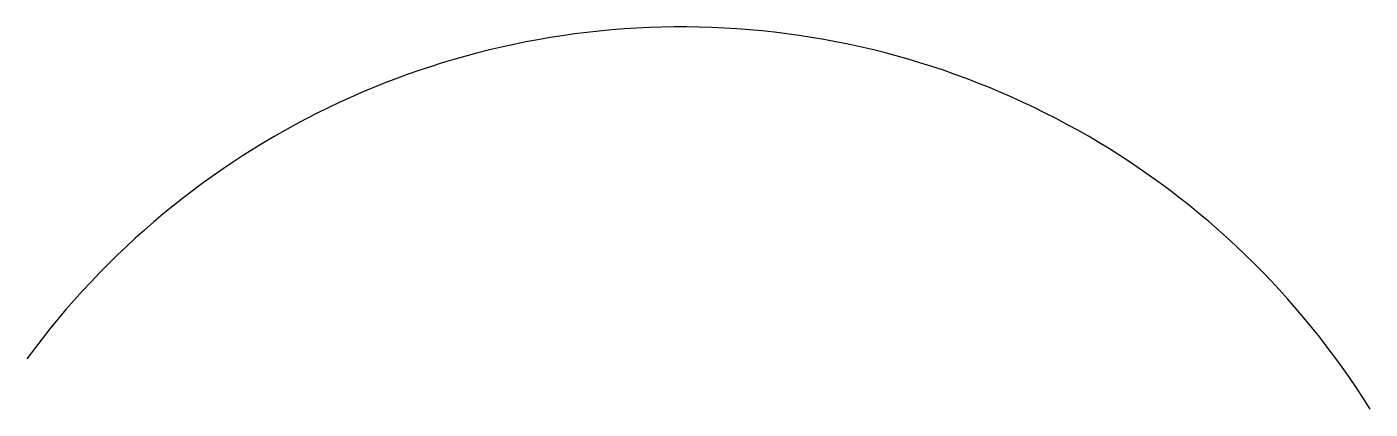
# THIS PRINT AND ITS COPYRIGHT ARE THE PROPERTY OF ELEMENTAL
# Model space of a CAD drawing. Header units: metres. Extents: x 431.22 to 440.53, y 17.29 to 19.93.
import ezdxf

# ---------------------------------------------------------------- set-up
doc = ezdxf.new("R2010")
doc.units = ezdxf.units.M
doc.header["$LTSCALE"] = 5
doc.header["$MEASUREMENT"] = 0
doc.layers.get('0').update_dxf_attribs({"color": 30})

msp = doc.modelspace()

# ---------------------------------------------------------------- linework, layer by layer
msp.add_arc((435.7566, 14.3084), 5.624, 32.00026, 143.71954)

doc.saveas('drawing.dxf')
